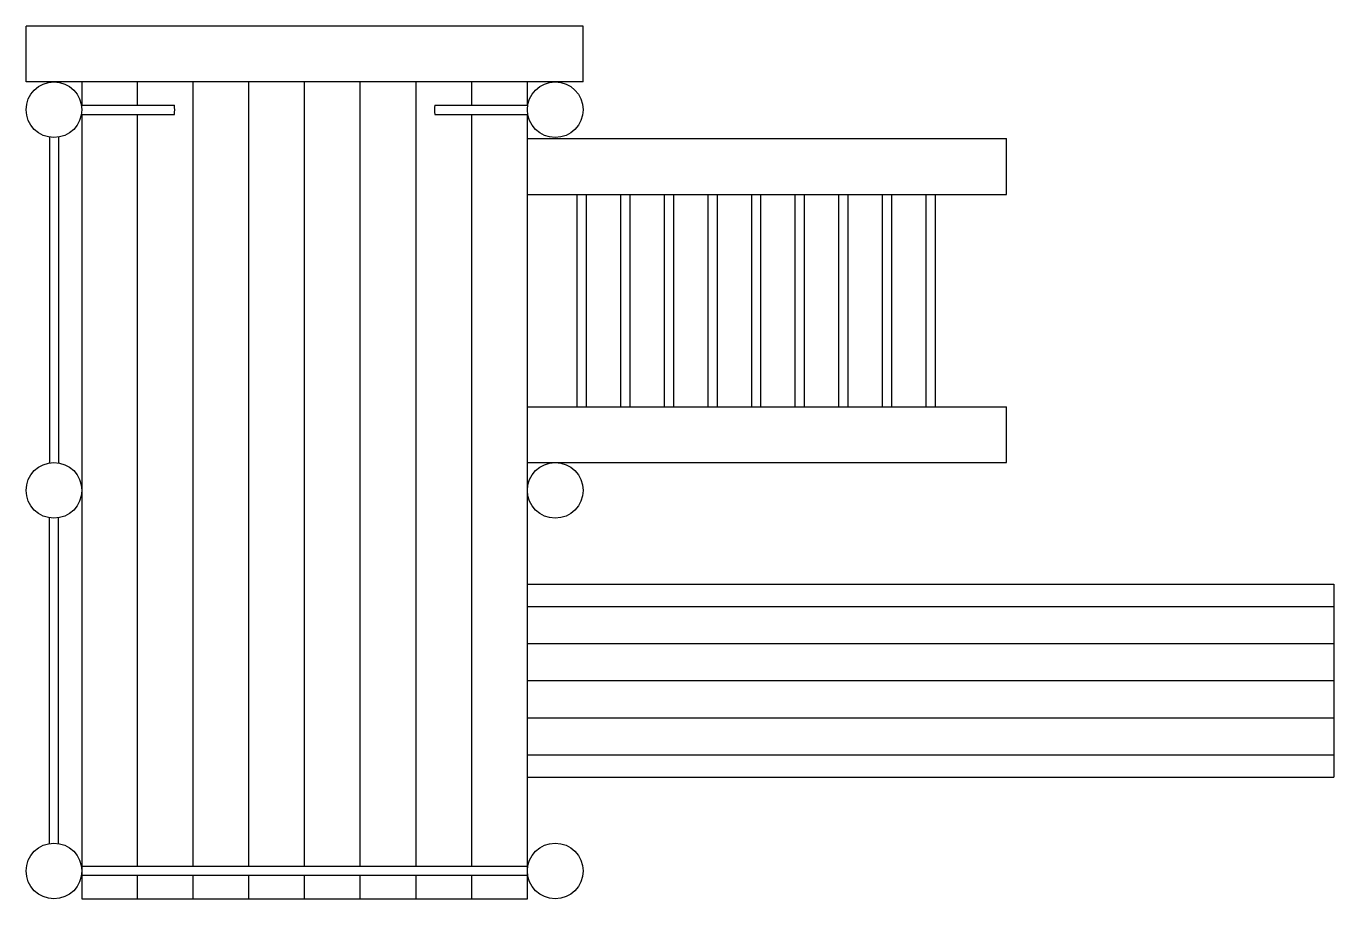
# Model space of a CAD drawing. Header units: millimetres. Extents: x 1483.99 to 1487.52, y 1326.6 to 1328.95.
import ezdxf

# ---------------------------------------------------------------- set-up
doc = ezdxf.new("R2010")
doc.units = ezdxf.units.MM
doc.header["$LTSCALE"] = 10
doc.layers.add('Playground', color=2, linetype='Continuous')

msp = doc.modelspace()

# ---------------------------------------------------------------- linework, layer by layer
at = {"layer": 'Playground'}
for p, q in [((1483.9941, 1328.8048), (1483.9941, 1328.9548)), ((1485.4941, 1328.9548), (1483.9941, 1328.9548)), ((1485.4941, 1328.8048), (1485.4941, 1328.9548)), ((1485.4941, 1328.8048), (1483.9941, 1328.8048)), ((1484.1441, 1328.8048), (1484.1441, 1328.7423)), ((1484.2941, 1328.7423), (1484.2941, 1328.8048)), ((1484.4441, 1326.6923), (1484.4441, 1328.8048)), ((1484.5941, 1326.6923), (1484.5941, 1328.8048)), ((1484.7441, 1326.6923), (1484.7441, 1328.8048)), ((1484.8941, 1326.6923), (1484.8941, 1328.8048)), ((1485.0441, 1326.6923), (1485.0441, 1328.8048)), ((1485.1941, 1328.7423), (1485.1941, 1328.8048)), ((1485.3441, 1328.7423), (1485.3441, 1328.8048)), ((1484.1431, 1328.7423), (1484.3939, 1328.7423)), ((1485.0944, 1328.7423), (1485.3452, 1328.7423)), ((1484.1431, 1328.7173), (1484.3939, 1328.7173)), ((1484.1441, 1328.7173), (1484.1441, 1326.6048)), ((1484.2941, 1326.6923), (1484.2941, 1328.7173)), ((1485.0944, 1328.7173), (1485.3452, 1328.7173)), ((1485.1941, 1326.6923), (1485.1941, 1328.7173)), ((1485.3441, 1326.6048), (1485.3441, 1328.7173)), ((1484.0566, 1328.6558), (1484.0566, 1327.7787)), ((1484.0816, 1328.6558), (1484.0816, 1327.7787)), ((1485.3441, 1328.6519), (1486.6344, 1328.6519)), ((1486.6344, 1328.5019), (1486.6344, 1328.6519)), ((1485.3441, 1328.5019), (1486.6344, 1328.5019)), ((1485.4784, 1327.9298), (1485.4784, 1328.5019)), ((1485.5034, 1327.9298), (1485.5034, 1328.5019)), ((1485.5958, 1327.9298), (1485.5958, 1328.5019)), ((1485.6208, 1327.9298), (1485.6208, 1328.5019)), ((1485.7132, 1327.9298), (1485.7132, 1328.5019)), ((1485.7382, 1327.9298), (1485.7382, 1328.5019)), ((1485.8307, 1327.9298), (1485.8307, 1328.5019)), ((1485.8557, 1327.9298), (1485.8557, 1328.5019)), ((1485.9481, 1327.9298), (1485.9481, 1328.5019)), ((1485.9731, 1327.9298), (1485.9731, 1328.5019)), ((1486.0655, 1327.9298), (1486.0655, 1328.5019)), ((1486.0905, 1327.9298), (1486.0905, 1328.5019)), ((1486.1829, 1327.9298), (1486.1829, 1328.5019)), ((1486.2079, 1327.9298), (1486.2079, 1328.5019)), ((1486.3003, 1327.9298), (1486.3003, 1328.5019)), ((1486.3253, 1327.9298), (1486.3253, 1328.5019)), ((1486.4178, 1327.9298), (1486.4178, 1328.5019)), ((1486.4428, 1327.9298), (1486.4428, 1328.5019)), ((1485.3441, 1327.9298), (1486.6344, 1327.9298)), ((1486.6344, 1327.7798), (1486.6344, 1327.9298)), ((1485.3441, 1327.7798), (1486.6344, 1327.7798)), ((1484.0566, 1326.7537), (1484.0566, 1327.6308)), ((1484.0816, 1326.7537), (1484.0816, 1327.6308)), ((1485.3441, 1327.4523), (1487.5158, 1327.4523)), ((1487.5158, 1327.4523), (1487.5158, 1326.9323)), ((1485.3441, 1327.3923), (1487.5158, 1327.3923)), ((1485.3441, 1327.2923), (1487.5158, 1327.2923)), ((1485.3441, 1327.1923), (1487.5158, 1327.1923)), ((1485.3441, 1327.0923), (1487.5158, 1327.0923)), ((1485.3441, 1326.9923), (1487.5158, 1326.9923)), ((1485.3441, 1326.9323), (1487.5158, 1326.9323)), ((1485.3452, 1326.6923), (1484.1431, 1326.6923)), ((1485.3452, 1326.6673), (1484.1431, 1326.6673)), ((1484.2941, 1326.6048), (1484.2941, 1326.6673)), ((1484.4441, 1326.6048), (1484.4441, 1326.6673)), ((1484.5941, 1326.6048), (1484.5941, 1326.6673)), ((1484.7441, 1326.6048), (1484.7441, 1326.6673)), ((1484.8941, 1326.6048), (1484.8941, 1326.6673)), ((1485.0441, 1326.6048), (1485.0441, 1326.6673)), ((1485.1941, 1326.6048), (1485.1941, 1326.6673)), ((1484.1441, 1326.6048), (1485.3441, 1326.6048))]:
    msp.add_line(p, q, dxfattribs=at)
for centre in [(1484.0691, 1328.7298), (1485.4191, 1328.7298), (1484.0691, 1327.7048), (1485.4191, 1327.7048), (1484.0691, 1326.6798), (1485.4191, 1326.6798)]:
    msp.add_circle(centre, 0.075, dxfattribs=at)
for centre, start, end in [((1484.0691, 1328.7298), 357.7958, 2.2042), ((1485.4191, 1328.7298), 177.7958, 182.2042)]:
    msp.add_arc(centre, 0.325, start, end, dxfattribs=at)

doc.saveas('drawing.dxf')
